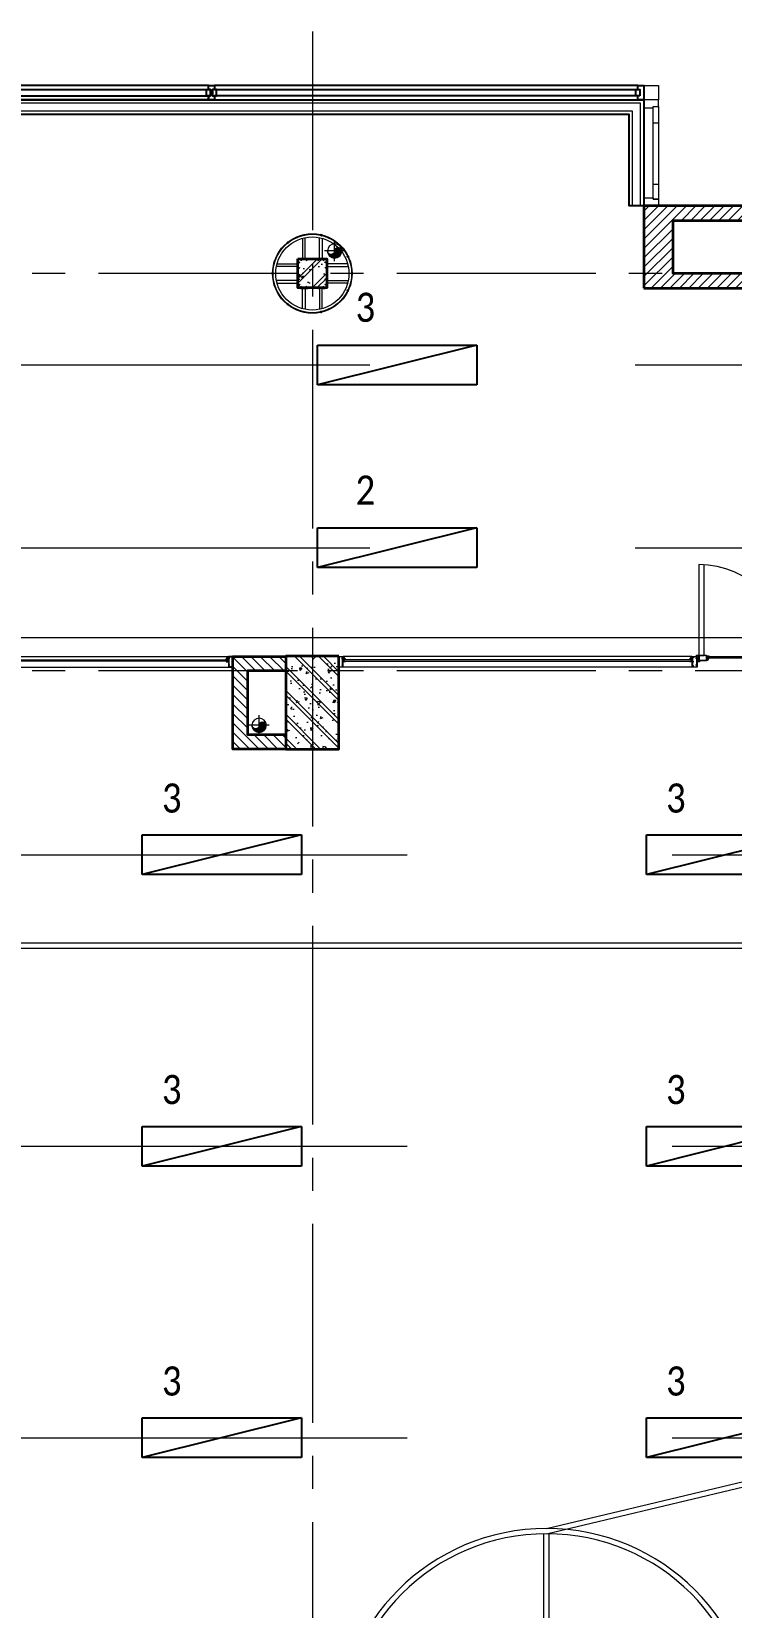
# Model space of a CAD drawing. Header units: millimetres. Extents: x 18326 to 214271, y -298828 to -198730.
# Drawn here: x 62180 to 67457, y -269648 to -257754 of the extents above; entities that cross this region are included whole.
import ezdxf
from ezdxf.enums import TextEntityAlignment as Align

# ---------------------------------------------------------------- set-up
doc = ezdxf.new("R2010")
doc.units = ezdxf.units.MM
doc.header["$LTSCALE"] = 20
doc.header["$MEASUREMENT"] = 0
for name, pattern in [('DASHED2', [0.375, 0.25, -0.125]), ('HIDDEN', [0.375, 0.25, -0.125]), ('xref LC GK$0$CENTER2', [1.125, 0.75, -0.125, 0.125, -0.125]), ('xref_mb.A6$0$CENTER', [2, 1.25, -0.25, 0.25, -0.25]), ('xref_mb.A6$0$HIDDEN', [0.375, 0.25, -0.125])]:
    doc.linetypes.add(name, pattern=pattern)
doc.layers.get('0').update_dxf_attribs({"lineweight": 0})
for name, color, linetype in [('!Cetech-TBD', 2, 'Continuous'), ('CDC-E-Note', 3, 'Continuous'), ('xref_mb.A6$0$5 KV-CUA', 34, 'Continuous'), ('xref_mb.A6$0$A-LANCAN', 11, 'Continuous'), ('xref_mb.A6$0$A-NETKHUAT', 8, 'xref_mb.A6$0$HIDDEN'), ('xref_mb.A6$0$A-NETTHAY', 125, 'Continuous'), ('xref_mb.A6$0$KV-Net thay 3', 251, 'Continuous')]:
    doc.layers.add(name, color=color, linetype=linetype)
for name, color, linetype, lineweight in [('0.MAU XANH- DAY DIEN', 3, 'HIDDEN', 20), ('xref LC GK$0$KV-Net truc', 251, 'xref LC GK$0$CENTER2', 9), ('xref_mb.A6$0$KV-Cat be tong', 6, 'Continuous', 35), ('xref_mb.A6$0$KV-Cat tuong', 4, 'Continuous', 35), ('xref_mb.A6$0$KV-Cat vat lieu', 11, 'Continuous', 20), ('xref_mb.A6$0$KV-Cua', 34, 'Continuous', 13), ('xref_mb.A6$0$KV-Dim', 14, 'Continuous', 9), ('xref_mb.A6$0$KV-Hatch', 179, 'Continuous', 5), ('xref_mb.A6$0$KV-Net thay 1', 9, 'Continuous', 20), ('xref_mb.A6$0$KV-Net thay 2', 8, 'Continuous', 13), ('xref_mb.A6$0$KV-Noi that', 35, 'Continuous', 9), ('xref_mb.A6$0$netmanh', 8, 'Continuous', 13), ('xref_mb.A6$0$nettruc', 26, 'xref_mb.A6$0$CENTER', 9)]:
    doc.layers.add(name, color=color, linetype=linetype, lineweight=lineweight)
doc.styles.add('uv-abc', font='calibril.ttf', dxfattribs={"width": 0.85})

# ---------------------------------------------------------------- blocks, each defined once
blk = doc.blocks.new('l57')
at = {"layer": '!Cetech-TBD'}
for p, q in [((-600, 150), (600, 150)), ((600, 150), (-600, -150)), ((-600, -150), (-600, 150)), ((600, 150), (600, -150)), ((600, -150), (-600, -150))]:
    blk.add_line(p, q, dxfattribs=at)
blk = doc.blocks.new('xref LC GK$0$LC')
at = {"layer": 'xref LC GK$0$KV-Net truc', "color": 8, "ltscale": 100}
for points in [[(33950, -48924), (33950, -85479)], [(175587, -50750), (-10253, -50750)], [(175587, -53750), (-10253, -53750)]]:
    blk.add_lwpolyline(points, dxfattribs=at)
blk = doc.blocks.new('*U500')
at = {"color": 8}
for p, q in [((1635, 0), (4272, 0)), ((1631, -80), (4275, -80))]:
    blk.add_line(p, q, dxfattribs=at)
blk.add_lwpolyline([(4267, -25), (4267, -35), (1637, -35), (1637, -25), (4267, -25)], close=True, dxfattribs=at)
for points in [[(4261, -23), (4259, -23), (4259, -23), (4258, -23), (4258, -23), (4256, -23, -0.322823), (4256, -23), (4256, -21), (4270, 0), (4272, 0), (4272, -2), (4273, -3), (4274, -2, -1), (4274, -3), (4273, -4), (4271, -2, 0.469802), (4270, -2), (4258, -20, 0.602899), (4259, -22), (4272, -22), (4275, -38, -1), (4274, -38), (4272, -24, 0.36397), (4271, -23), (4267, -23), (4267, -23), (4265, -23), (4265, -23), (4264, -23), (4264, -23), (4262, -23), (4262, -23), (4261, -23)], [(4305, -80), (4305, -79), (4310, -79), (4310, -77), (4305, -77), (4305, -71), (4303, -71), (4303, -79), (4276, -79), (4276, -68, 0.349938), (4281, -68, 1), (4280, -66, -0.658117), (4276, -65, -0.658117), (4280, -64, 1), (4281, -62, 0.349938), (4276, -62), (4276, -50), (4277, -50), (4277, -31), (4276, -30), (4276, -18, 0.349938), (4281, -18, 1), (4280, -16, -0.658117), (4276, -15, -0.658117), (4280, -14, 1), (4281, -12, 0.349938), (4276, -12), (4276, -2), (4303, -2), (4303, -9), (4305, -9), (4305, -3), (4310, -3), (4310, -2), (4305, -2), (4305, 0), (4272, 0), (4272, -2), (4273, -3), (4275, -2), (4275, -39), (4273, -39), (4273, -37, 0.857195), (4272, -37), (4272, -39), (4265, -39), (4265, -36), (4263, -36, 0.414214), (4263, -37, 0.414214), (4263, -37), (4263, -37), (4263, -39), (4257, -39), (4257, -37), (4257, -37, 0.414214), (4258, -37, 0.414214), (4257, -36), (4256, -36), (4256, -40), (4275, -40), (4275, -80)]]:
    blk.add_lwpolyline(points, format="xyb", close=True, dxfattribs=at)
blk = doc.blocks.new('*U497')
at = {"color": 8}
for p, q in [((-110, -460), (-110, -1140)), ((-220, -575), (-220, -1035)), ((-180, -1035), (-180, -575)), ((-220, -1200), (-110, -1200))]:
    blk.add_line(p, q, dxfattribs=at)
for points in [[(-220, -400), (-110, -400), (-110, -460), (-110, -460), (-110, -460), (-180, -460), (-180, -450), (-220, -450)], [(-180, -450), (-220, -450), (-220, -575), (-180, -575)], [(-180, -1035), (-220, -1035), (-220, -1150), (-180, -1150)], [(-220, -1200), (-110, -1200), (-110, -1140), (-110, -1140), (-110, -1140), (-180, -1140), (-180, -1150), (-220, -1150)]]:
    blk.add_lwpolyline(points, close=True, dxfattribs=at)
blk = doc.blocks.new('xref_mb.A6$0$XREF MB NHA D$0$san da nawng')
at = {"layer": 'xref_mb.A6$0$KV-Net thay 1', "color": 8, "ltscale": 100}
for p, q in [((179, -10640), (-864, -15000)), ((218, -10649), (-823, -15000)), ((3299, -10620), (219, -10620)), ((3299, -10660), (219, -10660))]:
    blk.add_line(p, q, dxfattribs=at)
for points in [[(7759, -15040), (7759, 4960), (-4241, 4960), (-4241, -15040)], [(7719, -15000), (7719, 4920), (-4201, 4920), (-4201, -15000)]]:
    blk.add_lwpolyline(points, close=True, dxfattribs=at)
for radius in [1580, 1540]:
    blk.add_circle((1759, -10640), radius, dxfattribs=at)
blk = doc.blocks.new('xref_mb.A6$0$A$C59ba119c')
at = {"layer": 'xref_mb.A6$0$KV-Dim', "color": 8, "xscale": -1.000000000000002}
blk.add_blockref('xref_mb.A6$0$XREF MB NHA D$0$san da nawng', (-5638, -6671), dxfattribs=at)
blk = doc.blocks.new('xref_mb.A6$0$od')
at = {"ltscale": 10}
h = blk.add_hatch(dxfattribs=at)
h.set_pattern_fill('ANSI31', color=8, scale=0.5, style=0)
h.set_pattern_definition([(45, (-2211.68692, 549.289586), (-0.0441941738, 0.0441941738), [])])
h.paths.add_polyline_path([(-0.62, 0, -0.414214), (0, 0.62), (0, 0)])
h.paths.add_polyline_path([(0, -0.62, -0.414214), (-0.62, 0), (0, 0, 1)])
h.paths.add_polyline_path([(0, 0), (0, 0.62, -1)])
at = {"color": 8, "ltscale": 0.02}
for p, q in [((-0.88, 0), (0.88, 0)), ((0, 0.88), (0, -0.88))]:
    blk.add_line(p, q, dxfattribs=at)
at = {"color": 8, "ltscale": 10}
blk.add_circle((0, 0), 0.625, dxfattribs=at)
for centre, start, end in [((0, -0.31), 90, 270), ((0, 0.31), 270, 90)]:
    blk.add_arc(centre, 0.312, start, end, dxfattribs=at)
blk = doc.blocks.new('xref_mb.A6$0$TNM')
at = {"layer": 'xref_mb.A6$0$KV-Noi that', "color": 8, "lineweight": 40, "ltscale": 0.25, "rotation": 270}
for p, xscale, yscale, zscale in [((21668, 22770), -86.40000000209588, 86.40000000209588, 86.40000000209588), ((21099, 19190), -86.40000000209582, 86.40000000209582, 86.40000000209582)]:
    blk.add_blockref('xref_mb.A6$0$od', p, dxfattribs=dict(at, xscale=xscale, yscale=yscale, zscale=zscale))
blk = doc.blocks.new('xref_mb.A6$0$w new')
at = {"layer": 'xref_mb.A6$0$netmanh', "color": 8}
for p, q in [((2116783, 526236), (2116782, 526236)), ((2116782, 526236), (2116782, 526233)), ((2116792, 526233), (2116782, 526233)), ((2116783, 526233), (2116782, 526233)), ((2116782, 526233), (2116782, 526232)), ((2116792, 526232), (2116782, 526232)), ((2116790, 526236), (2116783, 526236)), ((2116783, 526224), (2116790, 526226)), ((2116785, 526223), (2116783, 526224)), ((2116783, 526220), (2116790, 526222)), ((2116785, 526219), (2116783, 526220)), ((2116783, 526217), (2116789, 526218)), ((2116785, 526216), (2116783, 526217)), ((2116784, 526238), (2116784, 526236)), ((2116789, 526238), (2116784, 526238)), ((2116784, 526236), (2116784, 526233)), ((2116784, 526232), (2116784, 526229)), ((2116789, 526229), (2116784, 526229)), ((2116784, 526226), (2116789, 526227)), ((2116785, 526225), (2116784, 526226)), ((2116784, 526223), (2116789, 526224)), ((2116784, 526222), (2116789, 526224)), ((2116785, 526221), (2116784, 526222)), ((2116784, 526219), (2116789, 526220)), ((2116785, 526218), (2116784, 526219)), ((2116784, 526215), (2116790, 526217)), ((2116785, 526216), (2116784, 526217)), ((2116785, 526215), (2116784, 526215)), ((2116784, 526213), (2116790, 526215)), ((2116785, 526214), (2116784, 526215)), ((2116785, 526212), (2116784, 526213)), ((2116785, 526212), (2116784, 526213)), ((2116784, 526211), (2116790, 526212)), ((2116785, 526210), (2116784, 526211)), ((2116785, 526210), (2116784, 526211)), ((2116784, 526209), (2116790, 526210)), ((2116785, 526208), (2116784, 526209)), ((2116784, 526207), (2116790, 526208)), ((2116785, 526208), (2116784, 526208)), ((2116785, 526206), (2116784, 526207)), ((2116784, 526204), (2116790, 526206)), ((2116785, 526205), (2116784, 526206)), ((2116785, 526203), (2116784, 526204)), ((2116784, 526202), (2116790, 526204)), ((2116785, 526203), (2116784, 526204)), ((2116785, 526201), (2116784, 526202)), ((2116785, 526201), (2116784, 526202)), ((2116784, 526200), (2116790, 526201)), ((2116785, 526199), (2116784, 526200)), ((2116785, 526238), (2116785, 526236)), ((2116785, 526226), (2116785, 526229)), ((2116785, 526225), (2116785, 526227)), ((2116785, 526223), (2116785, 526225)), ((2116785, 526223), (2116785, 526223)), ((2116785, 526221), (2116785, 526221)), ((2116785, 526219), (2116785, 526219)), ((2116785, 526217), (2116785, 526218)), ((2116785, 526218), (2116785, 526218)), ((2116786, 526216), (2116785, 526216)), ((2116785, 526216), (2116785, 526216)), ((2116785, 526215), (2116785, 526216)), ((2116787, 526215), (2116785, 526215)), ((2116785, 526214), (2116785, 526214)), ((2116785, 526213), (2116785, 526214)), ((2116787, 526213), (2116785, 526212)), ((2116785, 526211), (2116785, 526212)), ((2116785, 526211), (2116785, 526212)), ((2116787, 526211), (2116785, 526210)), ((2116785, 526209), (2116785, 526210)), ((2116785, 526209), (2116785, 526209)), ((2116787, 526208), (2116785, 526208)), ((2116785, 526207), (2116785, 526208)), ((2116785, 526207), (2116785, 526207)), ((2116787, 526206), (2116785, 526206)), ((2116785, 526205), (2116785, 526205)), ((2116785, 526204), (2116785, 526205)), ((2116787, 526204), (2116785, 526203)), ((2116785, 526202), (2116785, 526203)), ((2116785, 526202), (2116785, 526203)), ((2116787, 526202), (2116785, 526201)), ((2116785, 526200), (2116785, 526201)), ((2116787, 526200), (2116785, 526199)), ((2116787, 526185), (2116785, 526188)), ((2116788, 526217), (2116786, 526216)), ((2116786, 526188), (2116787, 526185)), ((2116787, 526187), (2116786, 526188)), ((2116787, 526185), (2116787, 526216)), ((2116788, 526216), (2116787, 526215)), ((2116788, 526214), (2116787, 526213)), ((2116788, 526212), (2116787, 526211)), ((2116788, 526209), (2116787, 526208)), ((2116788, 526207), (2116787, 526206)), ((2116788, 526205), (2116787, 526204)), ((2116788, 526203), (2116787, 526202)), ((2116788, 526201), (2116787, 526200)), ((2116787, 526185), (2116788, 526188)), ((2116788, 526238), (2116788, 526236)), ((2116788, 526228), (2116788, 526229)), ((2116790, 526226), (2116788, 526227)), ((2116788, 526225), (2116788, 526227)), ((2116789, 526227), (2116788, 526227)), ((2116789, 526224), (2116788, 526225)), ((2116788, 526225), (2116788, 526225)), ((2116789, 526224), (2116788, 526225)), ((2116788, 526222), (2116788, 526224)), ((2116788, 526223), (2116788, 526223)), ((2116790, 526222), (2116788, 526223)), ((2116788, 526221), (2116788, 526222)), ((2116789, 526220), (2116788, 526221)), ((2116788, 526219), (2116788, 526220)), ((2116789, 526218), (2116788, 526219)), ((2116788, 526217), (2116788, 526218)), ((2116788, 526218), (2116788, 526218)), ((2116790, 526217), (2116788, 526218)), ((2116788, 526217), (2116788, 526217)), ((2116788, 526217), (2116788, 526188)), ((2116788, 526216), (2116788, 526217)), ((2116788, 526216), (2116788, 526216)), ((2116788, 526216), (2116788, 526216)), ((2116790, 526215), (2116788, 526216)), ((2116788, 526213), (2116788, 526214)), ((2116788, 526214), (2116788, 526214)), ((2116788, 526213), (2116788, 526214)), ((2116790, 526212), (2116788, 526213)), ((2116788, 526211), (2116788, 526212)), ((2116788, 526212), (2116788, 526212)), ((2116788, 526211), (2116788, 526212)), ((2116790, 526210), (2116788, 526211)), ((2116788, 526209), (2116788, 526210)), ((2116788, 526209), (2116788, 526210)), ((2116788, 526209), (2116788, 526209)), ((2116790, 526208), (2116788, 526209)), ((2116788, 526207), (2116788, 526208)), ((2116788, 526207), (2116788, 526207)), ((2116788, 526207), (2116788, 526207)), ((2116790, 526206), (2116788, 526207)), ((2116788, 526204), (2116788, 526205)), ((2116788, 526205), (2116788, 526205)), ((2116788, 526204), (2116788, 526205)), ((2116790, 526204), (2116788, 526204)), ((2116788, 526202), (2116788, 526203)), ((2116788, 526203), (2116788, 526203)), ((2116788, 526202), (2116788, 526203)), ((2116790, 526201), (2116788, 526202)), ((2116788, 526200), (2116788, 526201)), ((2116788, 526201), (2116788, 526201)), ((2116789, 526238), (2116789, 526236)), ((2116789, 526236), (2116789, 526233)), ((2116789, 526232), (2116789, 526229)), ((2116790, 526236), (2116791, 526236)), ((2116790, 526233), (2116791, 526233)), ((2116791, 526236), (2116791, 526233)), ((2116792, 526233), (2116792, 526232))]:
    blk.add_line(p, q, dxfattribs=at)
at = {"layer": 'xref_mb.A6$0$netmanh', "color": 8, "lineweight": 18}
blk.add_line((2116785, 526188), (2116785, 526216), dxfattribs=at)
at = {"layer": 'xref_mb.A6$0$netmanh', "color": 8, "ltscale": 0.01}
for points in [[(2116784, 526230), (2116784, 526232), (2116778, 526232), (2116778, 526230), (2116784, 526230)], [(2116789, 526230), (2116789, 526232), (2116796, 526232), (2116796, 526230), (2116789, 526230)]]:
    blk.add_lwpolyline(points, close=True, dxfattribs=at)
for points in [[(2116781, 526230), (2116781, 526230), (2116782, 526219), (2116779, 526220), (2116781, 526215), (2116779, 526215), (2116782, 526208), (2116779, 526209), (2116782, 526203), (2116779, 526204), (2116782, 526197), (2116779, 526198), (2116782, 526191), (2116780, 526191), (2116785, 526171), (2116786, 526171)], [(2116792, 526230), (2116792, 526230), (2116791, 526219), (2116794, 526220), (2116792, 526215), (2116794, 526215), (2116791, 526208), (2116793, 526209), (2116791, 526203), (2116793, 526204), (2116790, 526197), (2116793, 526198), (2116790, 526191), (2116793, 526191), (2116788, 526171), (2116786, 526171)]]:
    blk.add_lwpolyline(points, dxfattribs=at)
at = {"layer": 'xref_mb.A6$0$netmanh', "color": 8}
for centre, radius, start, end in [((2116783, 526235), 1.6, 47.5333, 132.4667), ((2116783, 526234), 1.6, 227.5333, 312.4667), ((2116787, 526233), 4.84, 63.5171, 116.4829), ((2116787, 526233), 4.84, 63.5171, 116.4829), ((2116787, 526231), 5.77, 68.0119, 111.9881), ((2116787, 526239), 5.77, 248.0119, 291.9881), ((2116790, 526235), 1.6, 47.5333, 132.4667), ((2116790, 526234), 1.6, 227.5333, 312.4667)]:
    blk.add_arc(centre, radius, start, end, dxfattribs=at)
at = {"layer": 'xref_mb.A6$0$nettruc', "color": 8, "ltscale": 5}
blk.add_line((2116787, 526242), (2116787, 526209), dxfattribs=at)
blk = doc.blocks.new('xref_mb.A6$0$ban ma mb')
at = {"layer": 'xref_mb.A6$0$A-NETKHUAT', "color": 8, "ltscale": 20}
for p, q in [((31, 0), (27, -26)), ((38, 0), (33, -27)), ((38, 0), (42, -27)), ((44, 0), (48, -26)), ((106, 0), (102, -26)), ((112, 0), (108, -27)), ((112, 0), (117, -27)), ((119, 0), (123, -26)), ((33, -27), (27, -26)), ((33, -37), (42, -37)), ((42, -27), (48, -26)), ((108, -27), (102, -26)), ((108, -37), (117, -37)), ((117, -27), (123, -26))]:
    blk.add_line(p, q, dxfattribs=at)
for points in [[(33, -27), (33, -37), (34, -38), (41, -38), (42, -37), (42, -27)], [(108, -27), (108, -37), (109, -38), (116, -38), (117, -37), (117, -27)]]:
    blk.add_lwpolyline(points, dxfattribs=at)
at = {"layer": 'xref_mb.A6$0$A-NETTHAY', "color": 8, "ltscale": 200}
for p, q in [((0, 5), (150, 5)), ((29, 7), (23, 7)), ((23, 7), (23, 5)), ((32, 48), (26, 38)), ((32, 27), (26, 38)), ((46, 17), (29, 17)), ((46, 7), (29, 7)), ((44, 48), (32, 48)), ((44, 27), (32, 27)), ((32, 23), (33, 24)), ((43, 23), (32, 23)), ((32, 17), (32, 23)), ((32, 16), (32, 8)), ((33, 24), (42, 24)), ((43, 23), (42, 24)), ((43, 23), (43, 17)), ((43, 16), (43, 8)), ((43, 8), (43, 15)), ((44, 48), (50, 38)), ((44, 27), (50, 38)), ((46, 7), (52, 7)), ((52, 7), (52, 5)), ((104, 7), (98, 7)), ((98, 7), (98, 5)), ((106, 48), (100, 38)), ((106, 27), (100, 38)), ((121, 17), (104, 17)), ((121, 7), (104, 7)), ((118, 48), (106, 48)), ((118, 27), (106, 27)), ((107, 23), (108, 24)), ((118, 23), (107, 23)), ((107, 17), (107, 23)), ((107, 16), (107, 8)), ((108, 24), (117, 24)), ((118, 23), (117, 24)), ((118, 48), (124, 38)), ((118, 27), (124, 38)), ((118, 23), (118, 17)), ((118, 16), (118, 8)), ((118, 8), (118, 15)), ((121, 7), (127, 7)), ((127, 7), (127, 5))]:
    blk.add_line(p, q, dxfattribs=at)
blk.add_lwpolyline([(0, 75), (150, 75), (150, 0), (0, 0)], close=True, dxfattribs=at)
for points in [[(48, 16, 0.3829883), (43, 16, 0.1944064), (32, 16, 0.383582), (27, 16)], [(48, 8, -0.3829883), (43, 8, -0.1944064), (32, 8, -0.383582), (27, 8)], [(123, 16, 0.3829883), (118, 16, 0.1944064), (107, 16, 0.383582), (102, 16)], [(123, 8, -0.3829883), (118, 8, -0.1944064), (107, 8, -0.383582), (102, 8)]]:
    blk.add_lwpolyline(points, format="xyb", dxfattribs=at)
for points in [[(27, 8), (27, 16)], [(48, 16), (48, 8)], [(102, 8), (102, 16)], [(123, 16), (123, 8)]]:
    blk.add_lwpolyline(points, dxfattribs=at)
for centre in [(38, 38), (112, 38)]:
    blk.add_circle(centre, 7, dxfattribs=at)
for centre in [(38, 38), (112, 38)]:
    blk.add_arc(centre, 15, 289.17307, 250.01873, dxfattribs=at)
blk = doc.blocks.new('*U503')
at = {"layer": 'xref_mb.A6$0$A-LANCAN', "color": 8, "xscale": 0.05767790283425905, "yscale": 0.05767790283425905, "zscale": 0.05767790283425905, "rotation": 89.70010782971349}
blk.add_blockref('xref_mb.A6$0$ban ma mb', (1, -4), dxfattribs=at)
blk = doc.blocks.new('*U504')
at = {"color": 8, "linetype": 'ByBlock', "lineweight": -2, "transparency": 16777216}
for p, rotation in [((83, 362), 257.1428571428571), ((-231, 290), 308.5714285714286), ((334, 161), 205.7142857142856), ((-231, -290), 51.42857142857144), ((334, -161), 154.2857142857143), ((83, -362), 102.8571428571429)]:
    blk.add_blockref('*U503', p, dxfattribs=dict(at, rotation=rotation))
blk.add_blockref('*U503', (-371, 0), dxfattribs=at)
blk = doc.blocks.new('xref_mb.A6$0$Cot tron D600')
at = {"layer": 'xref_mb.A6$0$KV-Cat vat lieu', "color": 8}
for radius in [300, 296]:
    blk.add_circle((0, 0), radius, dxfattribs=at)
at = {"layer": 'xref_mb.A6$0$KV-Net thay 2', "color": 8}
for points in [[(-74, 266), (-74, 110), (-54, 110), (-54, 271)], [(74, 266), (74, 110), (54, 110), (54, 271)], [(-266, 74), (-110, 74), (-110, 54), (-271, 54)], [(266, 74), (110, 74), (110, 54), (271, 54)], [(-266, -74), (-110, -74), (-110, -54), (-271, -54)], [(-74, -266), (-74, -110), (-54, -110), (-54, -271)], [(74, -266), (74, -110), (54, -110), (54, -271)], [(266, -74), (110, -74), (110, -54), (271, -54)]]:
    blk.add_lwpolyline(points, dxfattribs=at)
for points in [[(-110, 95), (-110, 87), (-112, 87), (-112, 95)], [(-112, 82), (-112, 46), (-110, 46), (-110, 82)], [(-110, 34), (-110, 41), (-112, 41), (-112, 34)], [(-95, 110), (-87, 110), (-87, 112), (-95, 112)], [(-82, 112), (-46, 112), (-46, 110), (-82, 110)], [(-34, 110), (-41, 110), (-41, 112), (-34, 112)], [(34, 110), (41, 110), (41, 112), (34, 112)], [(82, 112), (46, 112), (46, 110), (82, 110)], [(95, 110), (87, 110), (87, 112), (95, 112)], [(110, 95), (110, 87), (112, 87), (112, 95)], [(112, 82), (112, 46), (110, 46), (110, 82)], [(110, 34), (110, 41), (112, 41), (112, 34)], [(-110, -34), (-110, -41), (-112, -41), (-112, -34)], [(-112, -82), (-112, -46), (-110, -46), (-110, -82)], [(-110, -95), (-110, -87), (-112, -87), (-112, -95)], [(-95, -110), (-87, -110), (-87, -112), (-95, -112)], [(-82, -112), (-46, -112), (-46, -110), (-82, -110)], [(-34, -110), (-41, -110), (-41, -112), (-34, -112)], [(34, -110), (41, -110), (41, -112), (34, -112)], [(82, -112), (46, -112), (46, -110), (82, -110)], [(95, -110), (87, -110), (87, -112), (95, -112)], [(110, -34), (110, -41), (112, -41), (112, -34)], [(112, -82), (112, -46), (110, -46), (110, -82)], [(110, -95), (110, -87), (112, -87), (112, -95)]]:
    blk.add_lwpolyline(points, close=True, dxfattribs=at)
blk.add_circle((0, 0), 276, dxfattribs=at)
at = {"color": 8, "xscale": 0.7999294450671973, "yscale": 0.7999294450671973, "zscale": 0.7999294450671973}
blk.add_blockref('*U504', (0, 0), dxfattribs=at)
at = {"layer": 'xref_mb.A6$0$KV-Net thay 2', "color": 8, "zscale": 0.2818199030947889}
for p, xscale, yscale, rotation in [((148190, -596468), 0.2818199030947889, 0.2818199030947889, 90), ((148190, -596509), 0.2818199030947889, 0.2818199030947889, 90), ((-148190, -596468), -0.2818199030947889, 0.2818199030947889, 270), ((-148190, -596509), -0.2818199030947889, 0.2818199030947889, 270), ((148190, 596509), -0.281819903094789, 0.281819903094789, 90), ((148190, 596468), -0.281819903094789, 0.281819903094789, 90), ((596468, 148190), 0.2818199030947889, 0.2818199030947889, 180), ((596509, 148190), 0.2818199030947889, 0.2818199030947889, 180), ((-596509, 148190), -0.2818199030947889, 0.2818199030947889, 180), ((-596468, 148190), -0.2818199030947889, 0.2818199030947889, 180), ((-148190, 596509), 0.2818199030947889, 0.2818199030947889, 270), ((-148190, 596468), 0.2818199030947889, 0.2818199030947889, 270)]:
    blk.add_blockref('xref_mb.A6$0$w new', p, dxfattribs=dict(at, xscale=xscale, yscale=yscale, rotation=rotation))
at = {"layer": 'xref_mb.A6$0$KV-Net thay 2', "color": 8, "yscale": 0.2818199030947889, "zscale": 0.2818199030947889}
for p, xscale in [((596468, -148190), -0.2818199030947889), ((596509, -148190), -0.2818199030947889), ((-596509, -148190), 0.2818199030947889), ((-596468, -148190), 0.2818199030947889)]:
    blk.add_blockref('xref_mb.A6$0$w new', p, dxfattribs=dict(at, xscale=xscale))
blk = doc.blocks.new('xref_mb.A6$0$A$C64aee45a')
at = {"layer": 'xref_mb.A6$0$KV-Hatch'}
h = blk.add_hatch(dxfattribs=at)
h.set_pattern_fill('ANSI31', color=8, scale=400)
h.set_pattern_definition([(45, (-56296.89, -73420.025), (-35.35534, 35.35534), [])])
h.paths.add_polyline_path([(200, -480), (200, -590), (600, -590), (600, 110), (200, 110), (200, 0), (490, 0), (490, -480)])
at = {"layer": 'xref_mb.A6$0$KV-Cat tuong', "color": 8}
blk.add_lwpolyline([(200, -480), (200, -590), (600, -590), (600, 110), (200, 110), (200, 0), (490, 0), (490, -480)], close=True, dxfattribs=at)
blk = doc.blocks.new('*U493')
at = {"color": 8, "lineweight": -2}
for points in [[(9716.25, -10), (6522.5, -10), (6522.5, -40), (9716.25, -40)], [(6522.5, -90), (9716.25, -90), (9716.25, -120), (6522.5, -120)], [(12955, -10), (9761.25, -10), (9761.25, -40), (12955, -40)], [(12955, -90), (9761.25, -90), (9761.25, -120), (12955, -120)]]:
    blk.add_lwpolyline(points, close=True, dxfattribs=at)
at = {"color": 8}
for points in [[(9731.25, -90), (9701.25, -90), (9701.25, -40), (9731.25, -40)], [(9716.25, -90), (9731.25, -90), (9731.25, -40), (9716.25, -40), (9716.25, -10), (9761.25, -10), (9761.25, -40), (9746.25, -40), (9746.25, -90), (9761.25, -90), (9761.25, -120), (9716.25, -120)], [(9746.25, -90), (9776.25, -90), (9776.25, -40), (9746.25, -40)], [(12940, -40), (12955, -40), (12955, -10), (13000, -10), (13000, -40), (13000, -40), (13000, -90), (13000, -90), (13000, -120), (12955, -120), (12955, -90), (12940, -90)], [(12970, -90), (12940, -90), (12940, -40), (12970, -40)]]:
    blk.add_lwpolyline(points, close=True, dxfattribs=at)
blk = doc.blocks.new('*U492')
at = {"color": 8}
for p, q in [((165, 0), (-2462, 0)), ((169, -80), (-2465, -80))]:
    blk.add_line(p, q, dxfattribs=at)
at = {"color": 8, "ltscale": 0.8}
blk.add_lwpolyline([(905, 8, 0.408556), (219, 694), (219, 8), (260, 8), (260, 694)], format="xyb", dxfattribs=at)
at = {"color": 8}
for points in [[(169, -80), (169, -40), (150, -40), (150, -36), (152, -36, -0.414214), (152, -37, -0.414214), (152, -37), (152, -37), (152, -39), (158, -39), (158, -37), (158, -37, -0.414214), (157, -37, -0.414214), (158, -36), (159, -36), (159, -39), (166, -39), (166, -37, -0.857195), (167, -37), (168, -39), (169, -39), (169, -6), (170, -6), (169, -6), (169, -2), (167, -3), (166, -2), (166, 0), (176, 0), (176, -2), (171, -2), (171, -3), (173, -4), (173, -4), (171, -4), (171, -9), (174, -9), (174, -8), (176, -8), (176, -9), (177, -9), (177, -8), (179, -9), (179, -10), (171, -10), (171, -15), (170, -15), (171, -15), (171, -32), (171, -32), (171, -37, -0.349938), (176, -37, -1), (175, -39, 0.658117), (171, -40, 0.658117), (175, -41, -1), (176, -43, -0.349938), (171, -43), (171, -48), (171, -48), (171, -65), (170, -65), (171, -65), (171, -70), (179, -70), (179, -71), (177, -72), (177, -71), (171, -71), (171, -76), (173, -76), (173, -76), (171, -77), (171, -79), (176, -79), (176, -80)], [(155, -23), (154, -23), (154, -23), (152, -23), (152, -23), (151, -23, -0.322823), (151, -23), (151, -21), (165, 0), (166, 0), (166, -2), (168, -3), (168, -2, -1), (169, -3), (167, -4), (166, -2, 0.469802), (164, -2), (152, -20, 0.602899), (153, -22), (167, -22), (170, -38, -1), (169, -38), (166, -24, 0.36397), (165, -23), (161, -23), (161, -23), (160, -23), (160, -23), (158, -23), (158, -23), (157, -23), (157, -23), (155, -23)], [(176, -80), (176, -79), (171, -79), (171, -77), (176, -77), (176, -71), (177, -71), (177, -79), (204, -79), (204, -68, -0.349938), (200, -68, -1), (201, -66, 0.658117), (204, -65, 0.658117), (201, -64, -1), (200, -62, -0.349938), (204, -62), (204, -50), (204, -50), (204, -31), (204, -30), (204, -18, -0.349938), (200, -18, -1), (201, -16, 0.658117), (204, -15, 0.658117), (201, -14, -1), (200, -12, -0.349938), (204, -12), (204, -2), (177, -2), (177, -9), (176, -9), (176, -3), (171, -3), (171, -2), (176, -2), (176, 0), (209, 0), (209, -2), (208, -3), (206, -2), (206, -39), (207, -39), (208, -37, -0.857195), (209, -37), (209, -39), (216, -39), (216, -36), (217, -36, -0.414214), (218, -37, -0.414214), (217, -37), (217, -37), (217, -39), (223, -39), (223, -37), (223, -37, -0.414214), (223, -37, -0.414214), (223, -36), (225, -36), (225, -40), (206, -40), (206, -80)], [(274, 9), (279, 4), (295, 4), (295, 0), (293, 0), (293, 2), (292, 2), (292, 2), (290, 2), (290, 2), (289, 2), (289, 2), (287, 2), (287, 2), (286, 2), (286, 2), (284, 2), (284, 2), (283, 2), (283, 2), (281, 2), (281, 2), (280, 2), (280, -7), (283, -7), (283, -10, -0.414214), (282, -11, -0.414214), (282, -10), (282, -9), (280, -9), (280, -29), (282, -28), (283, -30), (283, -31), (217, -31), (217, -30), (220, -30), (220, 7), (208, 7), (208, 5), (206, 5, -0.414214), (206, 5), (206, 5, -0.414214), (206, 6), (207, 6), (207, 7), (202, 7), (202, 6), (203, 6, -0.414214), (203, 5, -0.414214), (203, 5), (201, 5), (201, 9)], [(-2495, -80), (-2495, -79), (-2500, -79), (-2500, -77), (-2495, -77), (-2495, -71), (-2494, -71), (-2494, -79), (-2467, -79), (-2467, -68, -0.349938), (-2471, -68, -1), (-2470, -66, 0.658117), (-2467, -65, 0.658117), (-2470, -64, -1), (-2471, -62, -0.349938), (-2467, -62), (-2467, -50), (-2467, -50), (-2467, -31), (-2467, -30), (-2467, -18, -0.349938), (-2471, -18, -1), (-2470, -16, 0.658117), (-2467, -15, 0.658117), (-2470, -14, -1), (-2471, -12, -0.349938), (-2467, -12), (-2467, -2), (-2494, -2), (-2494, -9), (-2495, -9), (-2495, -3), (-2500, -3), (-2500, -2), (-2495, -2), (-2495, 0), (-2462, 0), (-2462, -2), (-2463, -3), (-2465, -2), (-2465, -39), (-2464, -39), (-2463, -37, -0.857195), (-2462, -37), (-2462, -39), (-2455, -39), (-2455, -36), (-2454, -36, -0.414214), (-2453, -37, -0.414214), (-2454, -37), (-2454, -37), (-2454, -39), (-2448, -39), (-2448, -37), (-2448, -37, -0.414214), (-2448, -37, -0.414214), (-2448, -36), (-2446, -36), (-2446, -40), (-2465, -40), (-2465, -80)], [(-2451, -23), (-2450, -23), (-2450, -23), (-2448, -23), (-2448, -23), (-2447, -23, 0.322823), (-2447, -23), (-2447, -21), (-2461, 0), (-2462, 0), (-2462, -2), (-2464, -3), (-2464, -2, 1), (-2465, -3), (-2463, -4), (-2462, -2, -0.469802), (-2460, -2), (-2448, -20, -0.602899), (-2449, -22), (-2463, -22), (-2466, -38, 1), (-2465, -38), (-2462, -24, -0.36397), (-2461, -23), (-2457, -23), (-2457, -23), (-2456, -23), (-2456, -23), (-2454, -23), (-2454, -23), (-2453, -23), (-2453, -23), (-2451, -23)], [(289, -12), (290, -13), (290, -12), (292, -13), (292, -12), (293, -13), (293, -12), (295, -12), (295, -14), (285, -31), (283, -31), (283, -30), (281, -28), (281, -29, -1), (280, -28), (282, -27), (284, -29, 0.48264), (285, -29), (293, -15, 0.58872), (293, -14), (279, -14), (279, -9, -0.414214), (280, -9, -0.414214), (280, -9), (280, -13), (284, -13), (284, -12), (286, -13), (286, -12), (287, -13), (287, -12), (289, -13)]]:
    blk.add_lwpolyline(points, format="xyb", close=True, dxfattribs=at)
for points in [[(275, 1), (275, 5), (274, 7), (221, 7), (221, -30), (278, -30), (278, 1)], [(-2457, -25), (-2457, -35), (163, -35), (163, -25), (-2457, -25)], [(287, -11), (833, -11), (833, -2), (287, -2)]]:
    blk.add_lwpolyline(points, close=True, dxfattribs=at)
blk = doc.blocks.new('xref_mb.A6$0$cot22x22')
at = {"layer": 'xref_mb.A6$0$KV-Hatch'}
h = blk.add_hatch(dxfattribs=at)
h.set_pattern_fill('CHAU-01', color=8, scale=30, pattern_type=2)
h.set_pattern_definition([(50, (0, 0), (215.17805, -18.82564), [22.5, -247.5]), (355, (0, 0), (-41.6254, 225.65764), [18, -198]), (100.4514, (17.93, -1.57), (173.55281, 206.83186), [19.12206, -210.34263]), (46.1842, (0, 60), (320.17231, -49.6557), [33.75, -371.25]), (96.6356, (26.68, 55.86), (280.3988, 292.23536), [28.6831, -315.5139]), (351.1842, (0, 60), (280.3986, 292.23558), [27, -297]), (21, (30, 45), (179.07212, -120.78567), [22.5, -247.5]), (326, (30, 45), (72.9946, 217.54501), [18, -198]), (71.4514, (44.92, 34.93), (252.06679, 96.75915), [19.12206, -210.34263]), (37.5, (0, 0), (3.647957, 99.868156), [0, -195.6, 0, -201, 0, -198.75]), (7.5, (0, 0), (78.92086, 118.323514), [0, -114.6, 0, -191.1, 0, -75.75]), (327.5, (-66.9, 0), (160.14673, -6.766462), [0, -75, 0, -234, 0, -310.5]), (317.5, (-96.9, 0), (174.95585, 30.031495), [0, -97.5, 0, -155.4, 0, -220.5]), (45, (0, 0), (-90.156115, 90.156115), []), (45, (0, 36.75), (-90.156115, 90.156115), [])])
h.paths.add_polyline_path([(-301545, 85409), (-301545, 85629), (-301765, 85629), (-301765, 85409)])
at = {"layer": 'xref_mb.A6$0$KV-Cat be tong', "color": 8}
blk.add_lwpolyline([(-301765, 85629), (-301545, 85629), (-301545, 85409), (-301765, 85409)], close=True, dxfattribs=at)
blk = doc.blocks.new('xref_mb.A6$0$DVCT3')
at = {"layer": 'xref_mb.A6$0$KV-Hatch'}
h = blk.add_hatch(dxfattribs=at)
h.set_pattern_fill('1BETONG2-BOP', color=8, scale=30, angle=-180, pattern_type=2)
h.set_pattern_definition([(230, (-238575.33, 90072.6), (-215.178055, 18.82564), [22.5, -247.5]), (175, (-238575.33, 90072.6), (41.6254, -225.65764), [18, -198]), (280.4514, (-238593.26, 90074.17), (-173.552815, -206.83186), [19.12206, -210.342634]), (226.1842, (-238575.33, 90012.6), (-320.172315, 49.6557), [33.75, -371.25]), (276.6356, (-238602, 90016.74), (-280.39881, -292.23536), [28.68309, -315.5139]), (171.1842, (-238575.33, 90012.6), (-280.39858, -292.23558), [27, -297]), (201, (-238605.33, 90027.6), (-179.072116, 120.785667), [22.5, -247.5]), (46, (-238605.33, 90027.6), (-201.564637, 109.66194), [18, -198]), (251.4514, (-238620.25, 90037.66), (-252.06679, -96.75915), [19.12206, -210.342634]), (247.5, (-238575.33, 90072.6), (46.774855, -88.3123386), [0, -195.6, 0, -201, 0, -198.75]), (184.5, (-238575.33, 90072.6), (-85.005277, -114.030957), [0, -114.6, 0, -191.1, 0, -75.75]), (147.5, (-238508.43, 90072.6), (-160.146731, 6.7664615), [0, -75, 0, -234, 0, -310.5]), (137.5, (-238478.43, 90072.6), (-174.95585, -30.031495), [0, -97.5, 0, -155.4, 0, -220.5]), (135, (-238575.33, 90072.6), (-90.156115, -90.156115), []), (135, (-238575.33, 90035.85), (-90.156115, -90.156115), [])])
h.paths.add_polyline_path([(540056, -42818), (539656, -42818), (539656, -43518), (540056, -43518)])
at = {"layer": 'xref_mb.A6$0$KV-Cat be tong', "color": 8}
blk.add_lwpolyline([(540056, -42818), (539656, -42818), (539656, -43518), (540056, -43518)], close=True, dxfattribs=at)
blk.add_blockref('xref_mb.A6$0$cot22x22', (841511, -125447), dxfattribs=at)

msp = doc.modelspace()

# ---------------------------------------------------------------- hatches: boundary and pattern name
at = {"layer": 'xref_mb.A6$0$KV-Hatch'}
h = msp.add_hatch(dxfattribs=at)
h.set_pattern_fill('ANSI31', color=8, scale=400)
h.paths.add_polyline_path([(53577, -259580), (52217, -259580), (52217, -259180), (53577, -259180)], flags=16)
h.paths.add_polyline_path([(51997, -259690), (51997, -259070), (53797, -259070), (53797, -259690)])
h.paths.add_polyline_path([(47937, -259690), (50097, -259690), (50097, -259070), (47937, -259070)])
h.paths.add_polyline_path([(48157, -259580), (48157, -259180), (49877, -259180), (49877, -259580)], flags=16)
h.paths.add_polyline_path([(66797, -259690), (72187, -259690), (72187, -259580), (67017, -259580), (67017, -259180), (72187, -259180), (72187, -259470), (72407, -259470), (72407, -259070), (66797, -259070)])
h.paths.add_polyline_path([(72407, -259470), (72657, -259470), (72657, -259690), (72407, -259690)])
h.paths.add_polyline_path([(75237, -274290), (75237, -275470), (75607, -275470), (75607, -272840), (75237, -272840), (75237, -273790), (75537, -273790), (75537, -274290)])
h.paths.add_polyline_path([(72407, -274290), (72697, -274290), (72697, -282580), (64372, -282580), (64372, -282290), (64097, -282290), (64097, -282690), (72807, -282690), (72807, -274070), (72407, -274070)])
h.paths.add_polyline_path([(72187, -274290), (72407, -274290), (72407, -281790), (72187, -281790)], flags=17)
h.paths.add_polyline_path([(64497, -282070), (72007, -282070), (72007, -282290), (64497, -282290)], flags=17)
h.paths.add_polyline_path([(47217, -270190), (47437, -270190), (47437, -262970), (47217, -262970)])
h.paths.add_polyline_path([(45802, -270470), (47217, -270470), (47217, -270690), (45802, -270690)])
h.paths.add_polyline_path([(42987, -270470), (44402, -270470), (44402, -270690), (42987, -270690)])
h.paths.add_polyline_path([(42987, -262470), (47217, -262470), (47217, -262690), (42987, -262690)])
h.paths.add_polyline_path([(49297, -262470), (47617, -262470), (47617, -262580), (48417, -262580), (48417, -262970), (48637, -262970), (48637, -262690), (49297, -262690)])
h.paths.add_polyline_path([(71767, -262690), (71297, -262690), (71297, -262470), (72007, -262470), (72007, -262690), (71877, -262690), (71877, -263770), (72407, -263770), (72407, -270190), (72187, -270190), (72187, -263880), (71767, -263880)])
h.paths.add_polyline_path([(42907, -264670), (42287, -264670), (42287, -262720), (42687, -262720), (42687, -262940), (42397, -262940), (42397, -264450), (42687, -264450), (42687, -262970), (42907, -262970)])
h.paths.add_polyline_path([(42687, -265870), (42907, -265870), (42907, -270190), (42687, -270190), (42687, -267890), (42397, -267890), (42397, -270470), (42687, -270470), (42687, -270690), (42287, -270690), (42287, -267670), (42687, -267670)])

# ---------------------------------------------------------------- linework, layer by layer
at = {"layer": '0.MAU XANH- DAY DIEN', "linetype": 'DASHED2', "ltscale": 800}
for points in [[(42731, -260270), (71938, -260270)], [(42731, -261650), (71938, -261650)], [(49011, -263967), (71216, -263967)], [(49011, -266167), (71216, -266167)], [(49011, -268367), (71216, -268367)]]:
    msp.add_lwpolyline(points, dxfattribs=at)
at = {"layer": '0.MAU XANH- DAY DIEN', "linetype": 'ByBlock', "ltscale": 800}
msp.add_lwpolyline([(72504, -263946), (72500, -262330), (43313, -262330)], dxfattribs=at)
at = {"layer": 'xref_mb.A6$0$KV-Cat tuong', "color": 8}
msp.add_lwpolyline([(66797, -259690), (72187, -259690), (72187, -259580), (67017, -259580), (67017, -259180), (72187, -259180), (72187, -259470), (72407, -259470), (72407, -259070), (66797, -259070), (66797, -259690)], dxfattribs=at)
at = {"layer": 'xref_mb.A6$0$KV-Cua', "color": 8}
msp.add_lwpolyline([(66797, -258160), (66907, -258160), (66907, -258270), (66797, -258270)], close=True, dxfattribs=at)
at = {"layer": 'xref_mb.A6$0$KV-Net thay 1', "color": 8}
msp.add_lwpolyline([(66797, -259070), (66797, -258270), (53797, -258270), (53797, -259070)], dxfattribs=at)
at = {"layer": 'xref_mb.A6$0$KV-Net thay 2', "color": 8}
for points in [[(66772, -259070), (66772, -258295), (53822, -258295), (53822, -259070)], [(66712, -259070), (66712, -258355), (53882, -258355), (53882, -259070)]]:
    msp.add_lwpolyline(points, dxfattribs=at)
at = {"layer": 'xref_mb.A6$0$KV-Net thay 3', "color": 8}
msp.add_lwpolyline([(66797, -259070), (66687, -259070), (66687, -258380), (53907, -258380), (53907, -259070), (53797, -259070), (53797, -258270), (66797, -258270)], close=True, dxfattribs=at)
at = {"layer": 'xref_mb.A6$0$KV-Noi that', "color": 8}
msp.add_line((72187, -259690), (67017, -259690), dxfattribs=at)

# ---------------------------------------------------------------- block references
at = {"color": 8}
msp.add_blockref('xref_mb.A6$0$TNM', (42797, -282180), dxfattribs=at)
at = {"xscale": 0.9999811998533592, "yscale": 0.9999811998533592, "zscale": 0.9999811998533592}
for p in [(64936, -260270), (64936, -261650), (63615, -263967), (67416, -263967), (63615, -266167), (67416, -266167), (63615, -268367), (67416, -268367)]:
    msp.add_blockref('l57', p, dxfattribs=at)
at = {"layer": 'xref LC GK$0$KV-Net truc', "color": 8}
msp.add_blockref('xref LC GK$0$LC', (30347, -208830), dxfattribs=at)
at = {"layer": 'xref_mb.A6$0$5 KV-CUA', "color": 8}
msp.add_blockref('*U493', (53797, -258150), dxfattribs=at)
at = {"layer": 'xref_mb.A6$0$KV-Cua', "color": 8, "xscale": -1}
msp.add_blockref('*U497', (66687, -257870), dxfattribs=at)
at = {"layer": 'xref_mb.A6$0$KV-Cua', "color": 8}
for name, p in [('*U500', (59392, -262470)), ('*U492', (66992, -262470))]:
    msp.add_blockref(name, p, dxfattribs=at)
at = {"layer": 'xref_mb.A6$0$KV-Hatch', "color": 8, "rotation": 90}
msp.add_blockref('xref_mb.A6$0$A$C59ba119c', (48752, -263235), dxfattribs=at)
at = {"layer": 'xref_mb.A6$0$KV-Net thay 1', "color": 8, "xscale": -1}
msp.add_blockref('xref_mb.A6$0$A$C64aee45a', (64297, -262580), dxfattribs=at)

# ---------------------------------------------------------------- texts
at = {"layer": 'CDC-E-Note', "style": 'uv-abc', "width": 0.85}
for s, p in [('3', (64623, -259835)), ('2', (64623, -261215)), ('3', (63163, -263539)), ('3', (66964, -263539)), ('3', (63163, -265739)), ('3', (66964, -265739)), ('3', (63163, -267939)), ('3', (66964, -267939))]:
    msp.add_text(s, height=220, dxfattribs=at).set_placement(p, align=Align.MIDDLE_LEFT)

# ---------------------------------------------------------------- next in the draw order: block references
at = {"layer": 'xref_mb.A6$0$KV-Cat tuong', "color": 8}
msp.add_blockref('xref_mb.A6$0$Cot tron D600', (64297, -259580), dxfattribs=at)

# ---------------------------------------------------------------- next in the draw order: block references
at = {"color": 8}
msp.add_blockref('xref_mb.A6$0$DVCT3', (-475559, -219651), dxfattribs=at)

doc.saveas('drawing.dxf')
